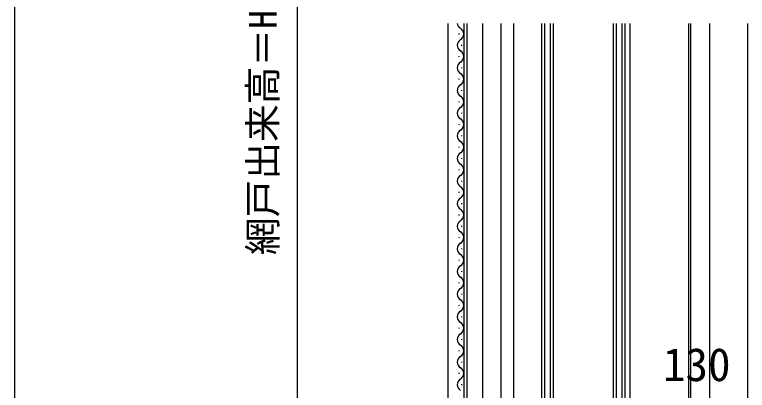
# Model space of a CAD drawing. Units: millimetres, scale not verified. Extents: x -525 to 525, y -783 to 779.
# Drawn here: x -525 to -330.6, y 28.4 to 128 of the extents above; entities that cross this region are included whole.
import ezdxf
from ezdxf.enums import TextEntityAlignment as Align

# ---------------------------------------------------------------- set-up
doc = ezdxf.new("R2010")
doc.units = ezdxf.units.MM
doc.header["$LTSCALE"] = 4
for name, color, linetype in [('0-4_YKK_12', 2, 'Continuous'), ('0-7_YKK_D', 6, 'Continuous'), ('0-8_YKK_ZWAK', 7, 'Continuous')]:
    doc.layers.add(name, color=color, linetype=linetype)
doc.styles.add('ＭＳ ゴシック', font='')
doc.styles.get('ＭＳ ゴシック').set_extended_font_data('MS Gothic')

msp = doc.modelspace()

# ---------------------------------------------------------------- linework, layer by layer
at = {"layer": '0-4_YKK_12'}
for p, q in [((-405.8, 125.7), (-405.8, -45.8)), ((-405, 125.7), (-405, -45.8)), ((-400.8, 125.7), (-400.8, -45.8)), ((-396, 125.7), (-396, -90.8)), ((-392.55, -29.8), (-392.55, 125.7)), ((-385.05, -27.8), (-385.05, 125.7)), ((-384.35, 125.7), (-384.35, -27.8)), ((-382.75, -27.8), (-382.75, 125.7)), ((-382.05, 125.7), (-382.05, -27.8)), ((-366.05, -27.8), (-366.05, 125.7)), ((-365.35, 125.7), (-365.35, -27.8)), ((-363.75, -27.8), (-363.75, 125.7)), ((-363.05, 125.7), (-363.05, -27.8)), ((-361.75, 125.7), (-361.75, -13.8)), ((-346.05, -14.3), (-346.05, 125.7)), ((-345.55, -32.3), (-345.55, 125.7)), ((-340.55, 125.7), (-340.55, -70.8)), ((-330.55, 125.7), (-330.55, -29.8)), ((-407.06, 122.797), (-407.06, 122.997)), ((-406.3, 119.797), (-406.3, 119.997)), ((-407.06, 116.797), (-407.06, 116.997)), ((-406.3, 113.797), (-406.3, 113.997)), ((-407.06, 110.797), (-407.06, 110.997)), ((-406.3, 107.797), (-406.3, 107.997)), ((-407.06, 104.797), (-407.06, 104.997)), ((-406.3, 101.797), (-406.3, 101.997)), ((-407.06, 98.797), (-407.06, 98.997)), ((-406.3, 95.797), (-406.3, 95.997)), ((-407.06, 92.797), (-407.06, 92.997)), ((-406.3, 89.797), (-406.3, 89.997)), ((-407.06, 86.797), (-407.06, 86.997)), ((-406.3, 83.797), (-406.3, 83.997)), ((-407.06, 80.797), (-407.06, 80.997)), ((-406.3, 77.797), (-406.3, 77.997)), ((-407.06, 74.797), (-407.06, 74.997)), ((-406.3, 71.797), (-406.3, 71.997)), ((-407.06, 68.797), (-407.06, 68.997)), ((-406.3, 65.797), (-406.3, 65.997)), ((-407.06, 62.797), (-407.06, 62.997)), ((-406.3, 59.797), (-406.3, 59.997)), ((-407.06, 56.797), (-407.06, 56.997)), ((-406.3, 53.797), (-406.3, 53.997)), ((-407.06, 50.797), (-407.06, 50.997)), ((-406.3, 47.797), (-406.3, 47.997)), ((-407.06, 44.797), (-407.06, 44.997)), ((-406.3, 41.797), (-406.3, 41.997)), ((-407.06, 38.797), (-407.06, 38.997)), ((-406.3, 35.797), (-406.3, 35.997)), ((-407.06, 32.797), (-407.06, 32.997)), ((-406.3, 29.797), (-406.3, 29.997))]:
    msp.add_line(p, q, dxfattribs=at)
msp.add_lwpolyline([(-410, 125.7), (-410, -90.8), (-407.342, -90.8)], dxfattribs=at)
for centre, start, end in [((-405.842, 125.897), 186.58353, 240.79746), ((-407.518, 122.897), 299.20254, 60.79746), ((-405.842, 119.897), 119.20254, 240.79746), ((-407.518, 116.897), 299.20254, 60.79746), ((-405.842, 113.897), 119.20254, 240.79746), ((-407.518, 110.897), 299.20254, 60.79746), ((-405.842, 107.897), 119.20254, 240.79746), ((-407.518, 104.897), 299.20254, 60.79746), ((-405.842, 101.897), 119.20254, 240.79746), ((-407.518, 98.897), 299.20254, 60.79746), ((-405.842, 95.897), 119.20254, 240.79746), ((-407.518, 92.897), 299.20254, 60.79746), ((-405.842, 89.897), 119.20254, 240.79746), ((-407.518, 86.897), 299.20254, 60.79746), ((-405.842, 83.897), 119.20254, 240.79746), ((-407.518, 80.897), 299.20254, 60.79746), ((-405.842, 77.897), 119.20254, 240.79746), ((-407.518, 74.897), 299.20254, 60.79746), ((-405.842, 71.897), 119.20254, 240.79746), ((-407.518, 68.897), 299.20254, 60.79746), ((-405.842, 65.897), 119.20254, 240.79746), ((-407.518, 62.897), 299.20254, 60.79746), ((-405.842, 59.897), 119.20254, 240.79746), ((-407.518, 56.897), 299.20254, 60.79746), ((-405.842, 53.897), 119.20254, 240.79746), ((-407.518, 50.897), 299.20254, 60.79746), ((-405.842, 47.897), 119.20254, 240.79746), ((-407.518, 44.897), 299.20254, 60.79746), ((-405.842, 41.897), 119.20254, 240.79746), ((-407.518, 38.897), 299.20254, 60.79746), ((-405.842, 35.897), 119.20254, 240.79746), ((-407.518, 32.897), 299.20254, 60.79746), ((-405.842, 29.897), 119.20254, 240.79746)]:
    msp.add_arc(centre, 1.718, start, end, dxfattribs=at)
at = {"layer": '0-7_YKK_D'}
msp.add_line((-450, 345.2), (-450, -90.8), dxfattribs=at)
at = {"layer": '0-8_YKK_ZWAK'}
msp.add_line((-525, 747.2), (-525, -782.8), dxfattribs=at)

# ---------------------------------------------------------------- texts
at = {"layer": '0-7_YKK_D', "style": 'ＭＳ ゴシック'}
msp.add_text('網戸出来高＝H－64', height=7.331, rotation=90, dxfattribs=at).set_placement((-453.307, 64.245), align=Align.BOTTOM_LEFT)
msp.add_text('130', height=8.798, dxfattribs=at).set_placement((-352.955, 28.2), align=Align.BOTTOM_LEFT)

doc.saveas('drawing.dxf')
